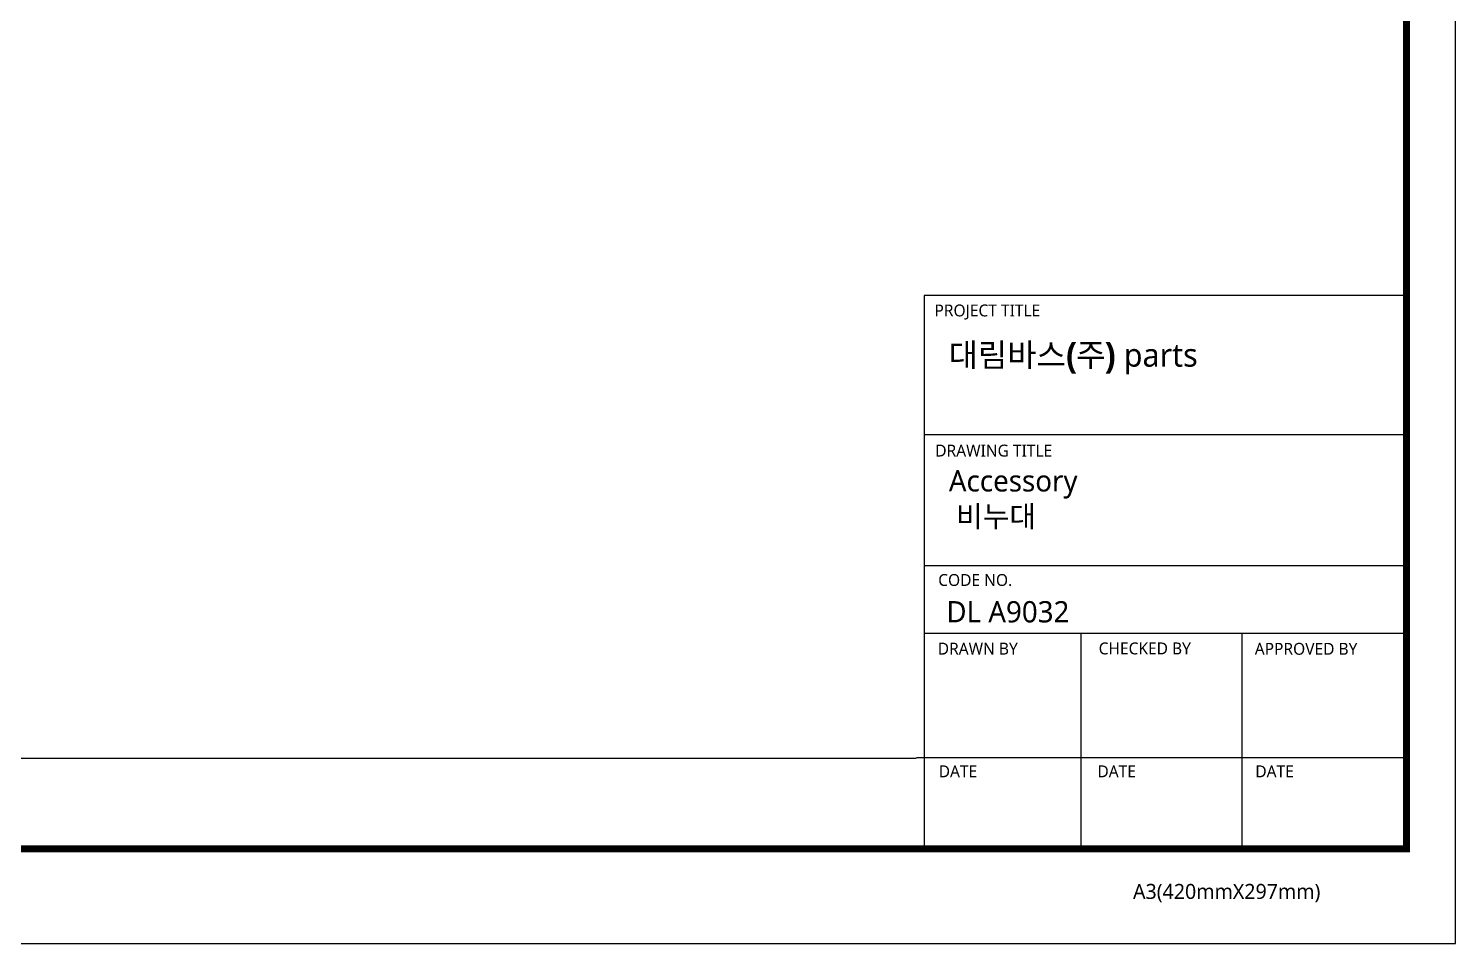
# Model space of a CAD drawing. Extents: x 16296660632 to 16296677436, y -37409619871 to -37409617652.
# Drawn here: x 16296677243.7 to 16296677435.8, y -37409617949.3 to -37409617826.1 of the extents above; entities that cross this region are included whole.
import ezdxf

# ---------------------------------------------------------------- set-up
doc = ezdxf.new("R2010")
doc.units = 0
doc.header["$LTSCALE"] = 10
doc.header["$MEASUREMENT"] = 0
doc.layers.get('0').update_dxf_attribs({"linetype": 'CONTINUOUS'})
doc.styles.add('Daelim Dimension', font='')
doc.styles.get('Daelim Dimension').set_extended_font_data('NanumGothic')

msp = doc.modelspace()

# ---------------------------------------------------------------- linework, layer by layer
at = {"color": 5, "ltscale": 40}
for p, q in [((16296677429.18816, -37409617862.079559), (16296677364.26527, -37409617862.079559)), ((16296677429.18816, -37409617880.845108), (16296677364.26527, -37409617880.845108)), ((16296677429.18816, -37409617880.845108), (16296677364.26527, -37409617880.845108)), ((16296677429.18816, -37409617898.497879), (16296677364.26527, -37409617898.497879)), ((16296677429.18816, -37409617898.497879), (16296677364.26527, -37409617898.497879)), ((16296677429.18816, -37409617907.602448), (16296677364.26527, -37409617907.602448)), ((16296677429.18816, -37409617907.602448), (16296677364.26527, -37409617907.602448)), ((16296677385.352791, -37409617907.602448), (16296677385.352791, -37409617936.585358)), ((16296677406.994699, -37409617907.602448), (16296677406.994699, -37409617936.585358)), ((16296677429.18816, -37409617924.344772), (16296677363.239071, -37409617924.344772)), ((16296677429.18816, -37409617924.344772), (16296677364.77108, -37409617924.344772)), ((16296677429.18816, -37409617936.585358), (16296677373.54907, -37409617936.585358))]:
    msp.add_line(p, q, dxfattribs=at)
at = {"color": 5, "ltscale": 0.5}
msp.add_line((16296677364.26527, -37409617862.079559), (16296677364.26527, -37409617936.978073), dxfattribs=at)
at = {"color": 5}
msp.add_line((16296677036.06809, -37409617924.391197), (16296677363.16095, -37409617924.391197), dxfattribs=at)
at = {"ltscale": 0.5}
msp.add_lwpolyline([(16296677029.53594, -37409617949.330544), (16296677435.759939, -37409617949.330544), (16296677435.759939, -37409617651.682541), (16296677029.53594, -37409617651.682541)], close=True, dxfattribs=at)
at = {"color": 5, "linetype": 'ByBlock', "lineweight": 200, "const_width": 0.936}
msp.add_lwpolyline([(16296677036.06809, -37409617936.585518), (16296677429.188089, -37409617936.585518), (16296677429.188089, -37409617658.593513), (16296677036.06809, -37409617658.593513)], close=True, dxfattribs=at)

# ---------------------------------------------------------------- texts
at = {"color": 5, "ltscale": 40, "style": 'Daelim Dimension'}
for s, height, p in [('PROJECT TITLE', 1.60306303, (16296677365.639669, -37409617864.905327)), ('DRAWING TITLE', 1.60306303, (16296677365.742451, -37409617883.772522)), ('CODE NO.', 1.603063, (16296677366.144449, -37409617901.195839)), ('DRAWN BY', 1.603063, (16296677366.081591, -37409617910.436279)), ('CHECKED BY', 1.603063, (16296677387.74073, -37409617910.407852)), ('APPROVED BY', 1.60306303, (16296677408.746691, -37409617910.459633)), ('DATE', 1.603063, (16296677366.2068, -37409617926.958549)), ('DATE', 1.603063, (16296677387.570271, -37409617926.958549)), ('DATE', 1.603063, (16296677408.8204, -37409617926.958549)), ('A3(420mmX297mm)', 2.02323971, (16296677392.36277, -37409617943.334518))]:
    msp.add_text(s, height=height, dxfattribs=at).set_placement(p)
at = {"attachment_point": 1, "style": 'Daelim Dimension'}
for s, insert, char_height, width in [('{\\fPretendard Variable SemiBold|b0|i0|c129|p2;\\C7;대림바스(주)} parts', (16296677367.546431, -37409617868.525681), 3.14246449, 50.50651515), (' Accessory\\P  비누대', (16296677366.60317, -37409617885.614212), 2.8619136, 44.34921579), ('DL A9032', (16296677367.240999, -37409617903.239517), 2.8619136, 48.16307944)]:
    msp.add_mtext(s, dxfattribs=dict(at, insert=insert, char_height=char_height, width=width))

doc.saveas('drawing.dxf')
